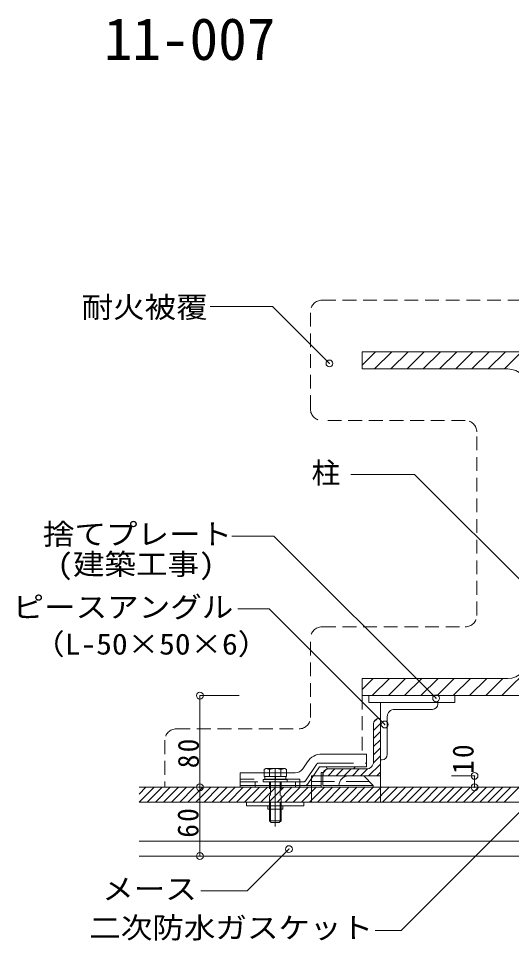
# Model space of a CAD drawing. Units: millimetres on the paper, enlarged 4 times, with parts at other scales. Extents: x -762 to 778, y -519 to 521.
# Drawn here: x 388.1 to 560.1, y -338.2 to -16.4 of the extents above; entities that cross this region are included whole.
import ezdxf
from ezdxf.enums import TextEntityAlignment as Align

# ---------------------------------------------------------------- set-up
doc = ezdxf.new("R2010")
doc.units = ezdxf.units.MM
doc.header["$LTSCALE"] = 4
doc.header["$PDMODE"] = 32
doc.header["$PDSIZE"] = 2.4
for name, pattern in [('CHAIN1', [8, 5, -1, 1, -1]), ('DASHED1', [1.8, 1.2, -0.6]), ('DASHED2', [3, 2, -1]), ('DASHED3', [4, 3, -1])]:
    doc.linetypes.add(name, pattern=pattern)
for name, color, linetype, lineweight in [('0-0_メース', 2, 'Continuous', 18), ('0-1_躯体', 7, 'Continuous', 18), ('0-2_金物', 2, 'Continuous', 18), ('0-3_鋼材', 3, 'Continuous', 18), ('0-4_その他資材', 7, 'Continuous', 18), ('0-9_部材名・寸法', 7, 'Continuous', 18)]:
    doc.layers.add(name, color=color, linetype=linetype, lineweight=lineweight)
doc.layers.add('0-B_図面情報', color=7, linetype='Continuous')
doc.styles.add('ＭＳ ゴシック', font='')
doc.styles.get('ＭＳ ゴシック').set_extended_font_data('MS Gothic')

msp = doc.modelspace()

# ---------------------------------------------------------------- linework, layer by layer
at = {"layer": '0-0_メース'}
for p, q in [((430.177, -284.766), (564.922, -284.766)), ((507.923, -284.766), (564.922, -284.766)), ((430.177, -289.966), (564.922, -289.966)), ((430.177, -303.566), (564.922, -303.566)), ((430.177, -308.766), (564.922, -308.766)), ((507.923, -308.766), (564.922, -308.766))]:
    msp.add_line(p, q, dxfattribs=at)
at = {"layer": '0-1_躯体'}
for p, q in [((507.923, -137.495), (512.652, -132.766)), ((512.309, -138.766), (518.309, -132.766)), ((517.965, -138.766), (523.966, -132.766)), ((523.623, -138.766), (529.623, -132.766)), ((529.279, -138.766), (535.279, -132.766)), ((534.936, -138.766), (540.936, -132.766)), ((540.593, -138.766), (546.593, -132.766)), ((546.25, -138.766), (552.25, -132.766)), ((551.907, -138.766), (557.907, -132.766)), ((557.563, -138.766), (563.563, -132.766)), ((556.701, -252.766), (569.923, -239.544)), ((507.923, -250.632), (511.789, -246.766)), ((511.446, -252.766), (517.446, -246.766)), ((517.102, -252.766), (523.103, -246.766)), ((522.76, -252.766), (528.76, -246.766)), ((528.416, -252.766), (534.416, -246.766)), ((534.073, -252.766), (540.073, -246.766)), ((539.73, -252.766), (545.73, -246.766)), ((545.387, -252.766), (551.387, -246.766)), ((551.044, -252.766), (557.044, -246.766))]:
    msp.add_line(p, q, dxfattribs=at)
at = {"layer": '0-1_躯体', "color": 3}
for p, q in [((507.923, -132.766), (507.923, -138.766)), ((507.923, -132.766), (627.923, -132.766)), ((558.723, -138.766), (507.923, -138.766)), ((558.723, -246.766), (507.923, -246.766))]:
    msp.add_line(p, q, dxfattribs=at)
msp.add_lwpolyline([(507.923, -246.766), (507.923, -252.766), (627.923, -252.766)], dxfattribs=at)
for centre, start, end in [((558.723, -145.966), 0, 90), ((558.723, -239.566), 270, 0)]:
    msp.add_arc(centre, 7.2, start, end, dxfattribs=at)
at = {"layer": '0-2_金物'}
for p, q in [((493.872, -273.166), (509.442, -273.166)), ((509.442, -273.166), (509.442, -277.566)), ((488.88, -275.837), (487.237, -278.301)), ((484.575, -279.726), (465.443, -279.726)), ((465.443, -279.726), (465.443, -284.126)), ((474.343, -278.245), (473.717, -278.606)), ((473.717, -278.606), (473.717, -279.726)), ((475.679, -278.575), (474.343, -278.245)), ((474.343, -278.245), (480.942, -278.245)), ((475.679, -278.575), (475.679, -279.726)), ((479.604, -278.575), (480.942, -278.245)), ((479.605, -278.575), (479.605, -279.726)), ((480.942, -278.245), (481.569, -278.606)), ((481.567, -278.606), (481.567, -279.726)), ((488.999, -283.591), (493.016, -277.566)), ((509.442, -277.566), (493.016, -277.566)), ((494.242, -279.566), (494.242, -284.126)), ((496.242, -278.366), (504.643, -278.366)), ((465.443, -281.966), (465.443, -284.766)), ((503.202, -280.766), (508.483, -280.766)), ((511.843, -284.126), (508.483, -280.766)), ((488, -284.126), (465.443, -284.126)), ((511.843, -284.766), (465.443, -284.766)), ((493.602, -284.126), (486.243, -284.126)), ((511.843, -284.126), (494.242, -284.126)), ((511.843, -284.126), (511.843, -284.766)), ((487.643, -289.966), (467.642, -289.966)), ((467.642, -289.966), (467.642, -291.246)), ((487.643, -291.246), (467.642, -291.246)), ((475.043, -291.246), (475.043, -292.446)), ((480.243, -292.446), (475.043, -292.446)), ((475.642, -296.443), (475.642, -292.446)), ((475.923, -292.446), (475.923, -296.723)), ((479.362, -292.446), (479.362, -296.723)), ((479.641, -296.443), (479.641, -292.446)), ((480.243, -291.246), (480.243, -292.446)), ((487.643, -289.966), (487.643, -291.246)), ((475.642, -296.443), (479.641, -296.443)), ((476.243, -297.043), (475.642, -296.443)), ((476.243, -297.043), (479.042, -297.043)), ((479.042, -297.043), (479.641, -296.443))]:
    msp.add_line(p, q, dxfattribs=at)
at = {"layer": '0-2_金物', "linetype": 'CHAIN1'}
msp.add_line((477.642, -298.442), (477.642, -276.342), dxfattribs=at)
at = {"layer": '0-2_金物', "linetype": 'DASHED3'}
for p, q in [((492.973, -276.286), (509.442, -276.286)), ((473.717, -279.726), (473.717, -281.046)), ((475.679, -279.726), (475.679, -281.046)), ((479.605, -279.726), (479.605, -281.046)), ((481.567, -279.726), (481.567, -281.046)), ((491.974, -276.82), (488.195, -282.489)), ((486.243, -281.966), (465.443, -281.966)), ((487.529, -282.846), (465.443, -282.846)), ((470.643, -282.846), (470.643, -284.126)), ((473.443, -282.045), (473.443, -282.846)), ((473.443, -282.045), (481.842, -282.045)), ((473.443, -282.846), (481.842, -282.846)), ((473.717, -281.046), (481.567, -281.046)), ((473.963, -281.046), (473.963, -282.045)), ((473.963, -281.046), (481.321, -281.046)), ((477.562, -281.046), (477.562, -282.045)), ((477.723, -281.046), (477.723, -282.045)), ((481.321, -281.046), (481.321, -282.045)), ((481.842, -282.045), (481.842, -282.846)), ((484.642, -282.846), (484.642, -284.126)), ((486.243, -281.966), (486.243, -284.766)), ((484.642, -284.126), (465.443, -284.126)), ((470.643, -284.126), (470.643, -284.766)), ((484.642, -284.126), (484.642, -284.766)), ((486.243, -284.126), (484.642, -284.126))]:
    msp.add_line(p, q, dxfattribs=at)
at = {"layer": '0-2_金物', "linetype": 'DASHED1'}
for p, q in [((475.642, -292.446), (475.642, -282.846)), ((475.923, -282.846), (475.923, -292.446)), ((479.362, -282.846), (479.362, -292.446)), ((479.641, -292.446), (479.641, -282.846))]:
    msp.add_line(p, q, dxfattribs=at)
at = {"layer": '0-2_金物'}
msp.add_lwpolyline([(494.242, -279.566), (493.602, -279.566), (493.602, -284.766)], dxfattribs=at)
for centre, radius, start, end in [((493.872, -279.166), 6, 90, 146.30992), ((477.642, -284.244), 5.999, 70.90288, 109.09647), ((484.575, -276.526), 3.2, 270, 326.30992), ((496.242, -277.566), 0.8, 180, 270), ((504.643, -277.566), 0.8, 270, 0), ((503.202, -284.126), 3.36, 90, 180), ((488, -282.926), 1.2, 270, 326.30992)]:
    msp.add_arc(centre, radius, start, end, dxfattribs=at)
at = {"layer": '0-2_金物', "linetype": 'DASHED3'}
for centre, radius, start, end in [((492.973, -277.486), 1.2, 90, 146.30992), ((487.529, -282.046), 0.8, 270, 326.30992)]:
    msp.add_arc(centre, radius, start, end, dxfattribs=at)
at = {"layer": '0-3_鋼材'}
for p, q in [((510.323, -255.166), (510.323, -252.766)), ((510.323, -252.766), (540.323, -252.766)), ((540.323, -255.166), (540.323, -252.766)), ((510.323, -255.166), (540.323, -255.166)), ((534.323, -255.166), (514.323, -255.166)), ((514.323, -263.166), (514.323, -255.166)), ((534.323, -255.766), (534.323, -255.166)), ((516.723, -273.366), (516.723, -260.166)), ((532.523, -257.566), (519.323, -257.566)), ((511.923, -275.766), (511.923, -262.566)), ((514.923, -275.166), (514.323, -275.166)), ((509.323, -278.366), (496.122, -278.366)), ((494.323, -280.166), (494.323, -280.766)), ((494.323, -280.766), (514.323, -280.766))]:
    msp.add_line(p, q, dxfattribs=at)
at = {"layer": '0-3_鋼材', "color": 7}
for p, q in [((514.323, -262.502), (511.923, -264.902)), ((513.131, -260.866), (512.023, -261.974)), ((514.323, -265.331), (511.923, -267.731)), ((514.323, -268.159), (511.923, -270.559)), ((514.323, -270.987), (511.923, -273.388)), ((514.323, -276.644), (510.201, -280.766)), ((514.323, -273.816), (511.875, -276.264)), ((495.531, -278.466), (494.423, -279.574)), ((498.459, -278.366), (496.059, -280.766)), ((501.288, -278.366), (498.887, -280.766)), ((504.116, -278.366), (501.716, -280.766)), ((506.945, -278.366), (504.545, -280.766)), ((509.821, -278.317), (507.373, -280.766)), ((514.323, -279.473), (513.03, -280.766))]:
    msp.add_line(p, q, dxfattribs=at)
at = {"layer": '0-3_鋼材', "color": 2}
for p, q in [((490.322, -280.766), (514.323, -280.766)), ((490.322, -280.766), (490.322, -284.766)), ((514.322, -280.766), (514.322, -284.766))]:
    msp.add_line(p, q, dxfattribs=at)
at = {"layer": '0-3_鋼材', "color": 2, "linetype": 'DASHED2'}
for p, q in [((490.322, -282.766), (514.323, -282.766)), ((490.322, -284.766), (490.322, -289.966)), ((490.322, -289.966), (514.322, -289.966))]:
    msp.add_line(p, q, dxfattribs=at)
at = {"layer": '0-3_鋼材', "color": 2, "linetype": 'DASHED3'}
msp.add_line((514.322, -284.766), (514.322, -289.966), dxfattribs=at)
at = {"layer": '0-3_鋼材'}
msp.add_lwpolyline([(513.723, -260.766), (514.323, -260.766), (514.323, -280.766)], dxfattribs=at)
for centre, radius, start, end in [((532.523, -255.766), 1.8, 270, 0), ((519.323, -260.166), 2.6, 90, 180), ((513.723, -262.566), 1.8, 90, 180), ((514.923, -273.366), 1.8, 270, 0), ((509.323, -275.766), 2.6, 270, 0), ((496.122, -280.166), 1.8, 90, 180)]:
    msp.add_arc(centre, radius, start, end, dxfattribs=at)
at = {"layer": '0-4_その他資材', "linetype": 'DASHED1'}
for p, q in [((493.923, -114.766), (641.923, -114.766)), ((489.923, -152.766), (489.923, -118.766)), ((543.923, -156.766), (493.923, -156.766)), ((547.923, -224.766), (547.923, -160.766)), ((493.923, -228.766), (543.923, -228.766)), ((489.923, -260.366), (489.923, -232.766)), ((507.923, -252.766), (507.923, -273.166)), ((443.14, -264.366), (485.923, -264.366)), ((439.14, -268.366), (439.14, -284.766))]:
    msp.add_line(p, q, dxfattribs=at)
at = {"layer": '0-4_その他資材'}
for p, q in [((435.377, -284.765), (430.177, -289.966)), ((432.549, -284.765), (430.177, -287.137)), ((438.205, -284.765), (433.005, -289.966)), ((441.034, -284.765), (435.833, -289.966)), ((443.862, -284.765), (438.662, -289.966)), ((446.691, -284.765), (441.49, -289.966)), ((449.518, -284.765), (444.319, -289.966)), ((452.347, -284.766), (447.147, -289.966)), ((455.175, -284.766), (449.975, -289.966)), ((458.004, -284.765), (452.804, -289.966)), ((460.833, -284.765), (455.632, -289.966)), ((463.661, -284.765), (458.461, -289.966)), ((466.49, -284.765), (461.289, -289.966)), ((469.318, -284.765), (464.118, -289.966)), ((472.146, -284.765), (466.946, -289.966)), ((474.975, -284.765), (469.774, -289.966)), ((477.803, -284.765), (472.603, -289.966)), ((480.632, -284.765), (475.431, -289.966)), ((483.46, -284.765), (478.26, -289.966)), ((486.289, -284.765), (481.088, -289.966)), ((489.117, -284.765), (483.917, -289.966)), ((491.945, -284.765), (486.745, -289.966)), ((494.774, -284.765), (489.573, -289.966)), ((497.602, -284.765), (492.402, -289.966)), ((500.431, -284.765), (495.23, -289.966)), ((503.259, -284.765), (498.059, -289.966)), ((506.088, -284.765), (500.887, -289.966)), ((508.916, -284.765), (503.716, -289.966)), ((511.744, -284.765), (506.544, -289.966)), ((514.573, -284.765), (509.372, -289.966)), ((517.401, -284.765), (512.201, -289.966)), ((520.23, -284.765), (515.029, -289.966)), ((523.058, -284.765), (517.858, -289.966)), ((525.887, -284.765), (520.686, -289.966)), ((528.715, -284.765), (523.515, -289.966)), ((531.543, -284.765), (526.343, -289.966)), ((534.372, -284.765), (529.171, -289.966)), ((537.2, -284.765), (532, -289.966)), ((540.029, -284.765), (534.828, -289.966)), ((542.857, -284.765), (537.657, -289.966)), ((545.686, -284.765), (540.485, -289.966)), ((548.514, -284.765), (543.314, -289.966)), ((551.342, -284.765), (546.142, -289.966)), ((554.171, -284.765), (548.97, -289.966)), ((556.999, -284.765), (551.799, -289.966)), ((559.827, -284.766), (554.627, -289.966)), ((562.656, -284.766), (557.456, -289.966))]:
    msp.add_line(p, q, dxfattribs=at)
msp.add_lwpolyline([(430.177, -284.766), (564.922, -284.766), (564.922, -289.966), (430.177, -289.966)], dxfattribs=at)
at = {"layer": '0-4_その他資材', "linetype": 'DASHED1'}
for centre, start, end in [((493.923, -118.766), 90, 180), ((493.923, -152.766), 180, 270), ((543.923, -160.766), 0, 90), ((543.923, -224.766), 270, 0), ((493.923, -232.766), 90, 180), ((485.923, -260.366), 270, 0), ((443.14, -268.366), 90, 180)]:
    msp.add_arc(centre, 4, start, end, dxfattribs=at)
at = {"layer": '0-9_部材名・寸法'}
for p, q in [((476.679, -116.982), (454.885, -116.982)), ((476.679, -116.982), (496.549, -136.853)), ((526.22, -175.556), (504.028, -175.556)), ((567.553, -216.889), (526.22, -175.556)), ((451.352, -308.766), (451.352, -252.766)), ((465.096, -252.766), (451.352, -252.766)), ((539.153, -280.766), (547.152, -280.766)), ((547.152, -284.766), (547.152, -280.766)), ((568.123, -288.09), (521.523, -334.69)), ((482.406, -306.35), (467.873, -320.883)), ((467.873, -320.883), (451.641, -320.883)), ((521.523, -334.69), (512.534, -334.69))]:
    msp.add_line(p, q, dxfattribs=at)
for points in [[(533.746, -253.708), (477.152, -197.116), (462.471, -197.116)], [(515.836, -262.847), (475.517, -222.528), (464.577, -222.528)]]:
    msp.add_lwpolyline(points, dxfattribs=at)
for p in [(496.549, -136.853), (451.352, -252.766), (533.746, -253.708), (515.836, -262.847), (547.152, -280.766), (451.352, -284.766), (547.152, -284.766), (482.406, -306.35), (451.352, -308.766)]:
    msp.add_point(p, dxfattribs=at)

# ---------------------------------------------------------------- texts
at = {"layer": '0-9_部材名・寸法', "style": 'ＭＳ ゴシック', "width": 1.1}
for s, p in [('耐火被覆', (410.068, -123.087)), ('捨てプレート', (396.579, -202.265)), ('(建築工事)', (401.568, -212.753)), ('ピースアングル', (386.017, -227.735)), ('（L-50×50×6）', (393.213, -240.639)), ('メース', (417.27, -326.099)), ('二次防水ガスケット', (412.756, -339.636))]:
    msp.add_text(s, height=7.331, dxfattribs=at).set_placement(p, align=Align.BOTTOM_LEFT)
at = {"layer": '0-9_部材名・寸法', "style": 'ＭＳ ゴシック'}
msp.add_text('柱', height=7.331, dxfattribs=at).set_placement((490.292, -180.911), align=Align.BOTTOM_LEFT)
at = {"layer": '0-9_部材名・寸法', "char_height": 7.331, "attachment_point": 7, "rotation": 90, "style": 'ＭＳ ゴシック'}
for s, insert in [('\\T1.17;\\W0.95;80', (451.092, -278.093)), ('\\T1.17;\\W0.95;10', (546.918, -280.083)), ('\\T1.17;\\W0.95;60', (450.959, -302.344))]:
    msp.add_mtext(s, dxfattribs=dict(at, insert=insert))
at = {"layer": '0-B_図面情報', "color": 4, "style": 'ＭＳ ゴシック'}
msp.add_text('11-007', height=14.66, dxfattribs=at).set_placement((417.839, -35.324), align=Align.BOTTOM_LEFT)

doc.saveas('drawing.dxf')
